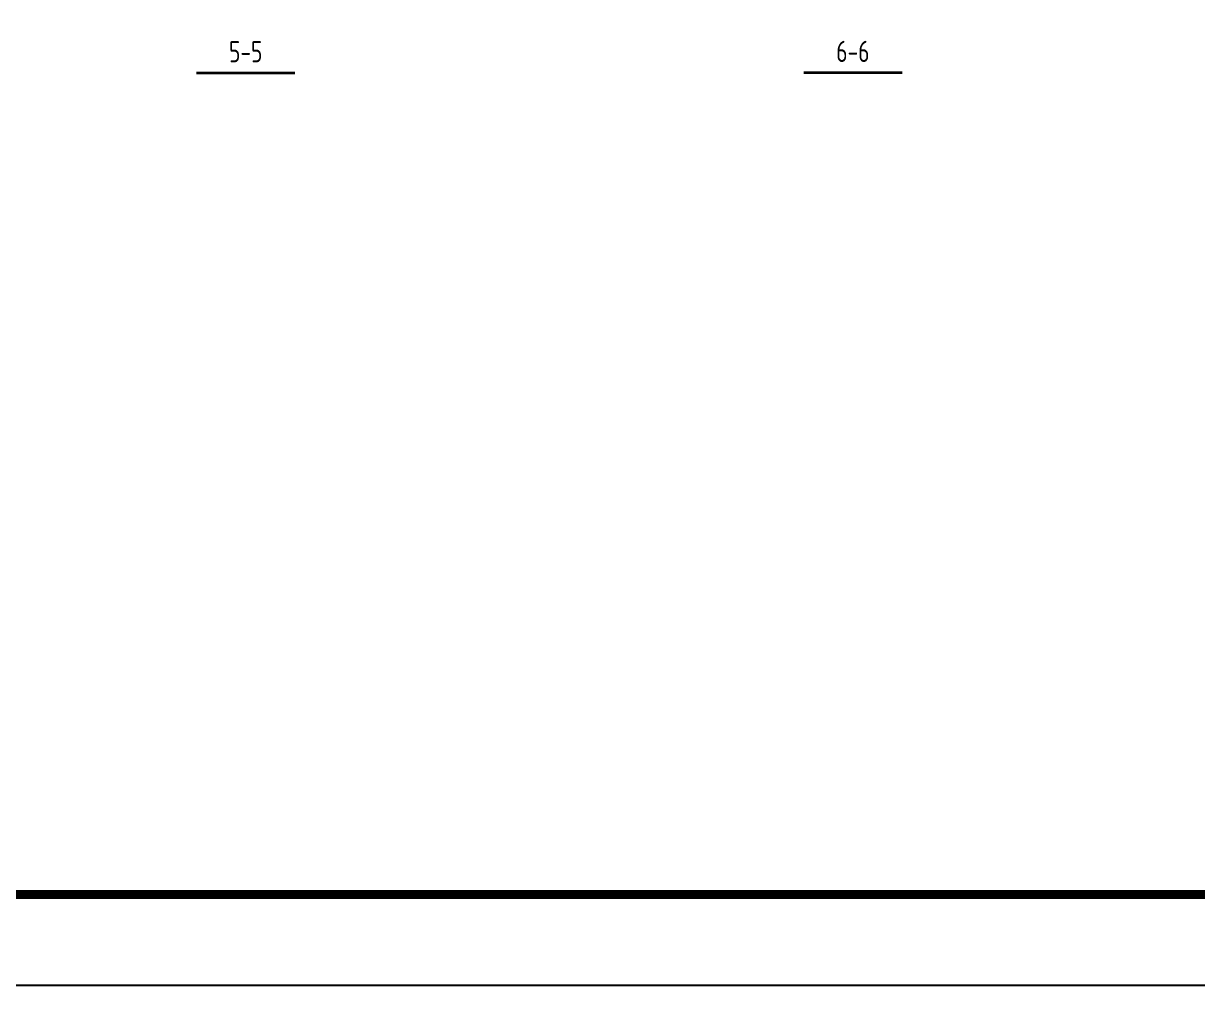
# Model space of a CAD drawing. Header units: millimetres. Extents: x 6950065 to 7140129, y 16284814 to 19754034.
# Drawn here: x 7027472 to 7046808, y 17910420 to 17926272 of the extents above; entities that cross this region are included whole.
import ezdxf
from ezdxf.enums import TextEntityAlignment as Align

# ---------------------------------------------------------------- set-up
doc = ezdxf.new("R2010")
doc.units = ezdxf.units.MM
doc.header["$LTSCALE"] = 1500
doc.header["$MEASUREMENT"] = 0
doc.layers.add('10', color=7, linetype='Continuous', lineweight=35)
doc.layers.add('C型钢', color=6, linetype='Continuous')
doc.layers.add('TK', color=4, linetype='Continuous')
doc.styles.add('FromPkpm', font='Pkpmeng', dxfattribs={"width": 0.7, "bigfont": 'hztxt'})

# ---------------------------------------------------------------- blocks, each defined once
blk = doc.blocks.new('GeYuanFrame_04741830', base_point=(20.09, 4.53))
at = {"layer": 'TK'}
blk.add_lwpolyline([(20.09, 4.53), (20.09, 598.53), (861.09, 598.53), (861.09, 4.53)], close=True, dxfattribs=at)
at = {"layer": 'TK', "const_width": 1}
blk.add_lwpolyline([(45.09, 588.53), (851.09, 588.53), (851.09, 14.53), (45.09, 14.53)], close=True, dxfattribs=at)

msp = doc.modelspace()

# ---------------------------------------------------------------- linework, layer by layer
at = {"layer": '10', "lineweight": 35, "ltscale": 100}
for p, q in [((7030322.4, 17925456.7), (7031942.4, 17925456.7)), ((7040322.4, 17925461.7), (7041942.4, 17925461.7))]:
    msp.add_line(p, q, dxfattribs=at)

# ---------------------------------------------------------------- block references
at = {"layer": 'C型钢', "color": 3, "xscale": 150, "yscale": 150, "zscale": 150}
msp.add_blockref('GeYuanFrame_04741830', (6980400.9, 17910420.5), dxfattribs=at)

# ---------------------------------------------------------------- texts
at = {"layer": '10', "lineweight": 25, "style": 'FromPkpm', "width": 0.77}
for s, p in [('5-5', (7031132.4, 17925806.7)), ('6-6', (7041132.4, 17925811.7))]:
    msp.add_text(s, height=350, dxfattribs=at).set_placement(p, align=Align.MIDDLE_CENTER)

doc.saveas('drawing.dxf')
